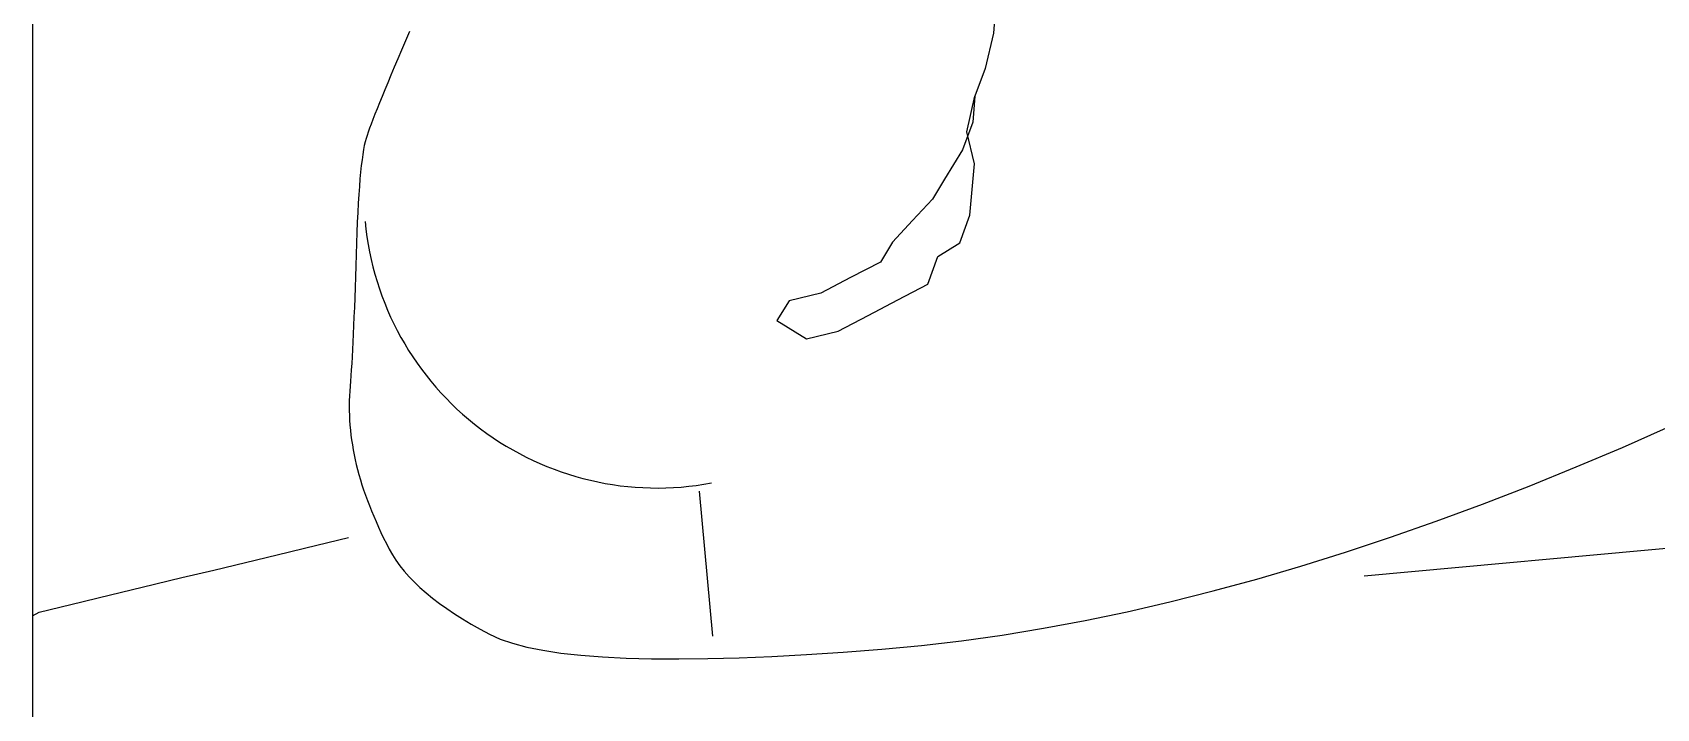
# Model space of a CAD drawing. Header units: metres. Extents: x -598 to 357, y -242 to 574.
# Drawn here: x -291.8827 to -291.5503, y 59.3256 to 59.4639 of the extents above; entities that cross this region are included whole.
import ezdxf

# ---------------------------------------------------------------- set-up
doc = ezdxf.new("R2010")
doc.units = ezdxf.units.M
doc.layers.add('xref_Nivel PB$0$M-muebles', color=1, linetype='Continuous')

# ---------------------------------------------------------------- blocks, each defined once
blk = doc.blocks.new('xref_Nivel PB$0$xref_Nivel PB$0$XREF-NIVEL 3$0$2222')
at = {"layer": 'xref_Nivel PB$0$M-muebles', "linetype": 'Continuous'}
for p, q in [((-2031.328184806915, -1968.594858595606), (-2032.650309419009, -1968.594858595606)), ((-2032.256929446887, -1968.594858595606), (-2032.25616740765, -1968.596199094588)), ((-2032.25616740765, -1968.596199094588), (-2032.254601225535, -1968.602699069171)), ((-2032.254601225535, -1968.602699069171), (-2032.252643380766, -1968.610824523489)), ((-2032.252643380766, -1968.610824523489), (-2032.25107719865, -1968.617324498071)), ((-2032.25107719865, -1968.617324498071), (-2032.249119353882, -1968.625449952389)), ((-2032.249119353882, -1968.625449952389), (-2032.247553171767, -1968.631949926973)), ((-2032.247553171767, -1968.631949926973), (-2032.245986755403, -1968.638450873732)), ((-2032.245986755403, -1968.638450873732), (-2032.244420573288, -1968.644950848315)), ((-2032.244420573288, -1968.644950848315), (-2032.242462728519, -1968.653076302633)), ((-2032.242462728519, -1968.653076302633), (-2032.240896546403, -1968.659576277215)), ((-2032.231182861447, -1968.662643197261), (-2032.232242512055, -1968.66300961313)), ((-2032.230129957753, -1968.662300008083), (-2032.231182861447, -1968.662643197261)), ((-2032.229086448072, -1968.661977597561), (-2032.230129957753, -1968.662300008083)), ((-2032.228049685305, -1968.661678413729), (-2032.229086448072, -1968.661977597561)), ((-2032.227022316551, -1968.661400008552), (-2032.228049685305, -1968.661678413729)), ((-2032.226001694711, -1968.661144830067), (-2032.227022316551, -1968.661400008552)), ((-2032.224988522529, -1968.66090996174), (-2032.226001694711, -1968.661144830067)), ((-2032.223975292024, -1968.660696680369), (-2032.224988522529, -1968.66090996174)), ((-2032.222964650293, -1968.660502537917), (-2032.223975292024, -1968.660696680369)), ((-2032.221953950239, -1968.660329982419), (-2032.222964650293, -1968.660502537917)), ((-2032.220946811135, -1968.660176800089), (-2032.221953950239, -1968.660329982419)), ((-2032.219940585885, -1968.660045438961), (-2032.220946811135, -1968.660176800089)), ((-2032.218936715161, -1968.65993418893), (-2032.219940585885, -1968.660045438961)), ((-2032.217932786114, -1968.659844525854), (-2032.218936715161, -1968.65993418893)), ((-2032.216933390193, -1968.659774470193), (-2032.217932786114, -1968.659844525854)), ((-2032.215934170199, -1968.659725029309), (-2032.216933390193, -1968.659774470193)), ((-2032.214937304729, -1968.659695699522), (-2032.215934170199, -1968.659725029309)), ((-2032.213941353114, -1968.659688190938), (-2032.214937304729, -1968.659695699522)), ((-2032.212948962448, -1968.659700055521), (-2032.213941353114, -1968.659688190938)), ((-2032.21195651346, -1968.659733507059), (-2032.212948962448, -1968.659700055521)), ((-2032.210966418998, -1968.659787069693), (-2032.21195651346, -1968.659733507059)), ((-2032.209976266211, -1968.659862219281), (-2032.210966418998, -1968.659787069693)), ((-2032.208946160665, -1968.659945228701), (-2032.209976266211, -1968.659862219281)), ((-2032.207828500877, -1968.660028742754), (-2032.208946160665, -1968.659945228701)), ((-2032.206623755342, -1968.660110817089), (-2032.207828500877, -1968.660028742754)), ((-2032.205330483388, -1968.66019316181), (-2032.206623755342, -1968.660110817089)), ((-2032.203951332113, -1968.660273328883), (-2032.205330483388, -1968.66019316181)), ((-2032.202484626595, -1968.660354000591), (-2032.203951332113, -1968.660273328883)), ((-2032.200931069579, -1968.660432260403), (-2032.202484626595, -1968.660354000591)), ((-2032.199288986144, -1968.660510790601), (-2032.200931069579, -1968.660432260403)), ((-2032.197561995564, -1968.660587377399), (-2032.199288986144, -1968.660510790601)), ((-2032.195746478566, -1968.660664234584), (-2032.197561995564, -1968.660587377399)), ((-2032.193845082245, -1968.66073891412), (-2032.195746478566, -1968.660664234584)), ((-2032.191854925258, -1968.66081483622), (-2032.193845082245, -1968.66073891412)), ((-2032.189778888949, -1968.660888580671), (-2032.191854925258, -1968.66081483622)), ((-2032.187615532646, -1968.660961857581), (-2032.189778888949, -1968.660888580671)), ((-2032.185365090596, -1968.661033694771), (-2032.187615532646, -1968.660961857581)), ((-2032.183026122128, -1968.661105802348), (-2032.185365090596, -1968.661033694771)), ((-2032.180702204808, -1968.66117947929), (-2032.183026122128, -1968.661105802348)), ((-2032.178489677657, -1968.661260452152), (-2032.180702204808, -1968.66117947929)), ((-2032.17638951285, -1968.661348955181), (-2032.178489677657, -1968.661260452152)), ((-2032.174401710389, -1968.661444988378), (-2032.17638951285, -1968.661348955181)), ((-2032.172527710946, -1968.661546841636), (-2032.174401710389, -1968.661444988378)), ((-2032.17076510167, -1968.661655990813), (-2032.172527710946, -1968.661546841636)), ((-2032.16911485474, -1968.661772670157), (-2032.17076510167, -1968.661655990813)), ((-2032.167576232226, -1968.661895673243), (-2032.16911485474, -1968.661772670157)), ((-2032.166152150659, -1968.662025702817), (-2032.167576232226, -1968.661895673243)), ((-2032.16483945926, -1968.662163028308), (-2032.166152150659, -1968.662025702817)), ((-2032.163639364454, -1968.662306911791), (-2032.16483945926, -1968.662163028308)), ((-2032.162551631992, -1968.66245832544), (-2032.163639364454, -1968.662306911791)), ((-2032.161577468302, -1968.662616531328), (-2032.162551631992, -1968.66245832544)), ((-2032.160714929027, -1968.662781060958), (-2032.161577468302, -1968.662616531328)), ((-2032.238773667019, -1968.665671587554), (-2032.239891872349, -1968.666192004541)), ((-2032.237665827879, -1968.665172183471), (-2032.238773667019, -1968.665671587554)), ((-2032.236564735652, -1968.664696006078), (-2032.237665827879, -1968.665172183471)), ((-2032.235471831014, -1968.664241345269), (-2032.236564735652, -1968.664696006078)), ((-2032.234386879715, -1968.663809173222), (-2032.235471831014, -1968.664241345269)), ((-2032.233311322428, -1968.663397779831), (-2032.234386879715, -1968.663809173222)), ((-2032.232242512055, -1968.66300961313), (-2032.233311322428, -1968.663397779831)), ((-2032.159964752097, -1968.662953120755), (-2032.160714929027, -1968.662781060958)), ((-2032.159325965335, -1968.663132476472), (-2032.159964752097, -1968.662953120755)), ((-2032.158704350001, -1968.663334484827), (-2032.159325965335, -1968.663132476472)), ((-2032.157997710874, -1968.663577723693), (-2032.158704350001, -1968.663334484827)), ((-2032.157207488629, -1968.66386048296), (-2032.157997710874, -1968.663577723693)), ((-2032.156333214769, -1968.664184706985), (-2032.157207488629, -1968.66386048296)), ((-2032.155376564215, -1968.664547713482), (-2032.156333214769, -1968.664184706985)), ((-2032.15433488987, -1968.664951950489), (-2032.155376564215, -1968.664547713482)), ((-2032.153210604582, -1968.665395942147), (-2032.15433488987, -1968.664951950489)), ((-2032.152001295503, -1968.665881164313), (-2032.153210604582, -1968.665395942147)), ((-2032.150710581906, -1968.666405403201), (-2032.152001295503, -1968.665881164313)), ((-2032.245566885965, -1968.669256632652), (-2032.246694863155, -1968.670069474862)), ((-2032.244432608171, -1968.668529704949), (-2032.245566885965, -1968.669256632652)), ((-2032.243289851171, -1968.667889195433), (-2032.244432608171, -1968.668529704949)), ((-2032.242149964425, -1968.66730080848), (-2032.243289851171, -1968.667889195433)), ((-2032.241016824594, -1968.666735648219), (-2032.242149964425, -1968.66730080848)), ((-2032.239891872349, -1968.666192004541), (-2032.241016824594, -1968.666735648219)), ((-2032.149334844518, -1968.666970872598), (-2032.150710581906, -1968.666405403201)), ((-2032.147876496188, -1968.667576096646), (-2032.149334844518, -1968.666970872598)), ((-2032.146333124066, -1968.668222551202), (-2032.147876496188, -1968.667576096646)), ((-2032.14470737525, -1968.668907788232), (-2032.146333124066, -1968.668222551202)), ((-2032.142997574819, -1968.66963449002), (-2032.14470737525, -1968.668907788232)), ((-2032.248928261266, -1968.671950993632), (-2032.250033682186, -1968.673019670191)), ((-2032.247814595389, -1968.670967763082), (-2032.248928261266, -1968.671950993632)), ((-2032.246694863155, -1968.670069474862), (-2032.247814595389, -1968.670967763082)), ((-2032.141203957022, -1968.670401684386), (-2032.142997574819, -1968.66963449002)), ((-2032.139326521857, -1968.671209371333), (-2032.141203957022, -1968.670401684386)), ((-2032.137385579486, -1968.6720501012), (-2032.139326521857, -1968.671209371333)), ((-2032.252223443614, -1968.67541527051), (-2032.253308252617, -1968.676740249916)), ((-2032.251132802503, -1968.674174261257), (-2032.252223443614, -1968.67541527051)), ((-2032.250033682186, -1968.673019670191), (-2032.251132802503, -1968.674174261257)), ((-2032.254385554593, -1968.678151881757), (-2032.255455583787, -1968.679649193856)), ((-2032.253308252617, -1968.676740249916), (-2032.254385554593, -1968.678151881757)), ((-2032.256517368025, -1968.681231951965), (-2032.257573085907, -1968.682899652404)), ((-2032.255455583787, -1968.679649193856), (-2032.256517368025, -1968.681231951965)), ((-2032.258621531008, -1968.684653033102), (-2032.259662703329, -1968.686492094057)), ((-2032.257573085907, -1968.682899652404), (-2032.258621531008, -1968.684653033102)), ((-2032.260695396445, -1968.6884175732), (-2032.26167428289, -1968.690574898935)), ((-2032.259662703329, -1968.686492094057), (-2032.260695396445, -1968.6884175732)), ((-2032.26167428289, -1968.690574898935), (-2032.262547534581, -1968.693115133665)), ((-2032.262547534581, -1968.693115133665), (-2032.263315854262, -1968.69603536086)), ((-2032.263315854262, -1968.69603536086), (-2032.263978773436, -1968.699337524873)), ((-2032.263978773436, -1968.699337524873), (-2032.264537732775, -1968.703019915598)), ((-2032.264537732775, -1968.703019915598), (-2032.264990319432, -1968.707084008895)), ((-2032.264990319432, -1968.707084008895), (-2032.265338946254, -1968.711528328903)), ((-2032.265338946254, -1968.711528328903), (-2032.265581938323, -1968.716355557907)), ((-2032.265581938323, -1968.716355557907), (-2032.265721204805, -1968.721562041447)), ((-2032.265721204805, -1968.721562041447), (-2032.265754836533, -1968.727151433981)), ((-2032.265754836533, -1968.727151433981), (-2032.26568353625, -1968.73312081898)), ((-2032.23139671143, -1968.731306265615), (-2032.261058312742, -1968.734023450188)), ((-2032.26568353625, -1968.73312081898), (-2032.26550683546, -1968.739472140798)), ((-2032.26550683546, -1968.739472140798), (-2032.265226174837, -1968.746203689328)), ((-2032.265226174837, -1968.746203689328), (-2032.26483914153, -1968.753316940429)), ((-2032.196537717899, -1968.747242457575), (-2032.200238431214, -1968.753292678311)), ((-2032.192504639549, -1968.749709353808), (-2032.196537717899, -1968.747242457575)), ((-2032.190938457434, -1968.756209328392), (-2032.192504639549, -1968.749709353808)), ((-2032.26483914153, -1968.753316940429), (-2032.26434814839, -1968.760810418242)), ((-2032.200238431214, -1968.753292678311), (-2032.198672249099, -1968.759792652894)), ((-2032.187747533513, -1968.762318846746), (-2032.190938457434, -1968.756209328392)), ((-2032.26434814839, -1968.760810418242), (-2032.263751520495, -1968.76868680505)), ((-2032.198672249099, -1968.759792652894), (-2032.195481559426, -1968.765901199072)), ((-2032.184555871664, -1968.768427158676), (-2032.187747533513, -1968.762318846746)), ((-2032.263751520495, -1968.76868680505), (-2032.262999288836, -1968.776803426055)), ((-2032.195481559426, -1968.765901199072), (-2032.192289897576, -1968.772009511002)), ((-2032.180522793314, -1968.770894054911), (-2032.184555871664, -1968.768427158676)), ((-2032.192289897576, -1968.772009511002), (-2032.189098001478, -1968.77811879511)), ((-2032.176098052312, -1968.774986430878), (-2032.180522793314, -1968.770894054911)), ((-2032.171673545558, -1968.779077834669), (-2032.176098052312, -1968.774986430878)), ((-2032.262999288836, -1968.776803426055), (-2032.262036190213, -1968.785022502526)), ((-2032.189098001478, -1968.77811879511), (-2032.183440415571, -1968.780194262938)), ((-2032.183440415571, -1968.780194262938), (-2032.180640416375, -1968.784677095134)), ((-2032.167640467208, -1968.781544730904), (-2032.171673545558, -1968.779077834669)), ((-2032.161590246472, -1968.785245444219), (-2032.167640467208, -1968.781544730904)), ((-2032.262036190213, -1968.785022502526), (-2032.260862224623, -1968.793344034464)), ((-2032.180640416375, -1968.784677095134), (-2032.174982830468, -1968.786752562963)), ((-2032.155931688388, -1968.787320677799), (-2032.161590246472, -1968.785245444219)), ((-2032.174982830468, -1968.786752562963), (-2032.169715700789, -1968.787203288987)), ((-2032.169715700789, -1968.787203288987), (-2032.164448571111, -1968.787654015011)), ((-2032.164448571111, -1968.787654015011), (-2032.157948596527, -1968.786087832895)), ((-2032.157948596527, -1968.786087832895), (-2032.150665530886, -1968.787771638071)), ((-2032.150665530886, -1968.787771638071), (-2032.155931688388, -1968.787320677799)), ((-2032.145006972803, -1968.789846871652), (-2032.150665530886, -1968.787771638071)), ((-2032.137723907162, -1968.791530676828), (-2032.145006972803, -1968.789846871652)), ((-2032.132457011732, -1968.791980430674), (-2032.137723907162, -1968.791530676828)), ((-2032.260862224623, -1968.793344034464), (-2032.259478129996, -1968.801769228293)), ((-2032.259478129996, -1968.801769228293), (-2032.257884374828, -1968.81029613966)), ((-2032.257884374828, -1968.81029613966), (-2032.256080724871, -1968.818925740743)), ((-2032.256080724871, -1968.818925740743), (-2032.254067180125, -1968.827658031539)), ((-2032.254067180125, -1968.827658031539), (-2032.251841561987, -1968.836493515731)), ((-2032.251841561987, -1968.836493515731), (-2032.249408461911, -1968.84543021378)), ((-2032.249408461911, -1968.84543021378), (-2032.246763522691, -1968.854469133048)), ((-2032.246763522691, -1968.854469133048), (-2032.243908688682, -1968.863610742029)), ((-2032.243908688682, -1968.863610742029), (-2032.240843725637, -1968.872856012903)), ((-2032.230634081426, -1969.066143479409), (-2032.248838106988, -1968.867422879408)), ((-2032.240843725637, -1968.872856012903), (-2032.237569102049, -1968.882203001315)), ((-2032.237569102049, -1968.882203001315), (-2032.234084583674, -1968.891652679441)), ((-2032.234084583674, -1968.891652679441), (-2032.230390170509, -1968.901205047282)), ((-2032.230390170509, -1968.901205047282), (-2032.2264839182, -1968.910859636341)), ((-2032.2264839182, -1968.910859636341), (-2032.222479509306, -1968.920323938027)), ((-2032.222479509306, -1968.920323938027), (-2032.218482146221, -1968.929306486295))]:
    blk.add_line(p, q, dxfattribs=at)
blk.add_arc((-2032.170780090284, -1968.722698647357), 0.06, 95.23403658171071, 190.7148915903871, dxfattribs=at)

msp = doc.modelspace()

# ---------------------------------------------------------------- block references
at = {"layer": 'xref_Nivel PB$0$M-muebles', "color": 8, "rotation": 90.00000000000001}
msp.add_blockref('xref_Nivel PB$0$xref_Nivel PB$0$XREF-NIVEL 3$0$2222', (-2260.477558052065, 2091.601515540732), dxfattribs=at)

doc.saveas('drawing.dxf')
